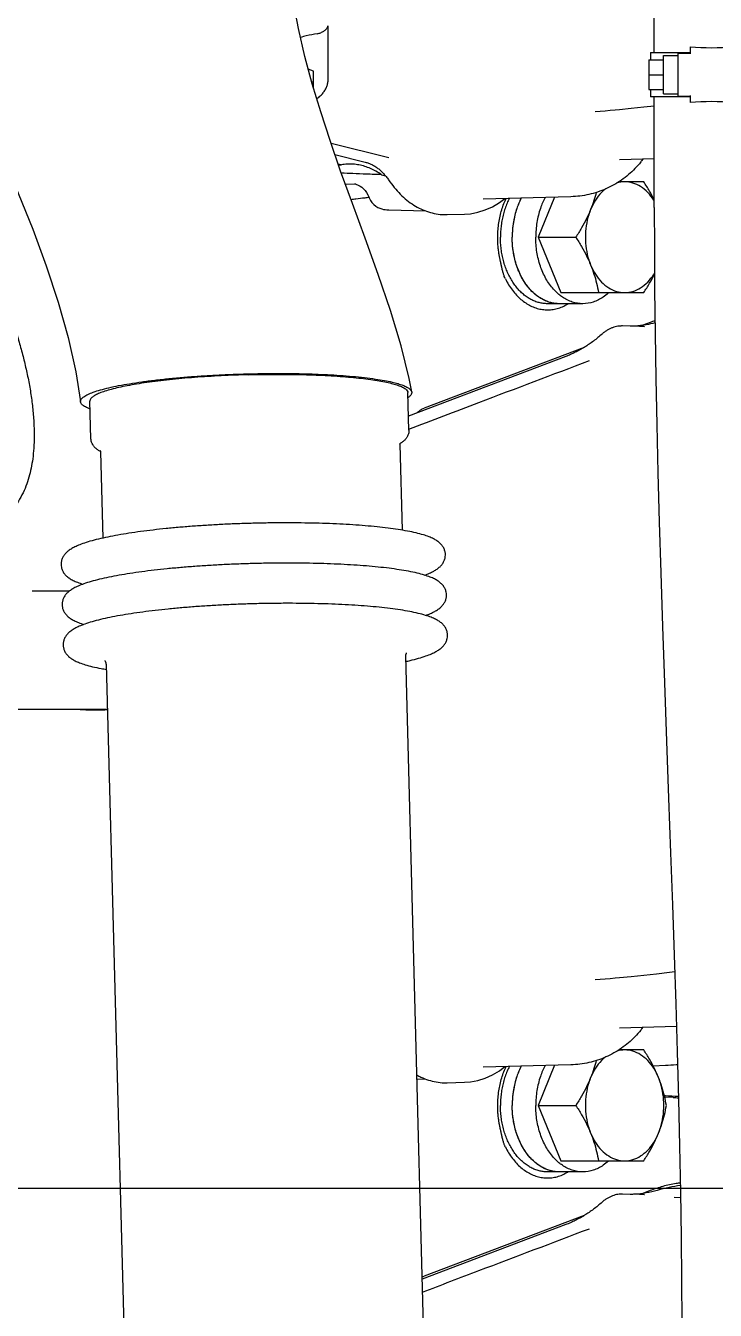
# Model space of a CAD drawing. Header units: millimetres. Extents: x 156850 to 204135, y 56350 to 74150.
# Drawn here: x 158953.5 to 159140, y 61649 to 61996.8 of the extents above; entities that cross this region are included whole.
import ezdxf

# ---------------------------------------------------------------- set-up
doc = ezdxf.new("R2010")
doc.units = ezdxf.units.MM
doc.header["$LTSCALE"] = 150
doc.layers.add('-----33 Equipment', color=5, linetype='Continuous')

# ---------------------------------------------------------------- blocks, each defined once
blk = doc.blocks.new('X-2F-PLAN$0$AUDIT_I_260115101451-0')
at = {"color": 0}
for p, q in [((-678.5, -827.0999999999995), (-680.5, -827.0999999999995)), ((-680.5, -837.7999999999993), (-680.5, -827.1003785875992)), ((-678.5, -826.5999999999995), (-678.5, -830.5999999999995)), ((-670.5, -826.5999999999995), (-678.5, -826.5999999999995)), ((-674.5, -826.5999999999995), (-674.5, -830.5999999999995)), ((-670.5, -826.5999999999995), (-670.5, -830.5999999999995)), ((-668.5, -827.0999999999995), (-670.5, -827.0999999999995)), ((-668.5, -827.1003785875992), (-668.5, -837.7999999999993)), ((-710.5, -828.0999999999995), (-680.5, -828.0999999999995)), ((-679.7000000000007, -830.5999999999995), (-679.7000000000007, -834.5999999999995)), ((-679.7000000000007, -830.5999999999995), (-669.3000000000011, -830.5999999999995)), ((-669.3000000000011, -830.5999999999995), (-669.3000000000011, -834.5999999999995)), ((-668.5, -828.0999999999995), (-653.5, -828.0999999999995)), ((-680.1498792131006, -837.7999999999993), (-682.0613035226006, -837.7999999999993)), ((-680.3000000000011, -834.5999999999995), (-680.3000000000011, -837.7999999999993)), ((-680.3000000000011, -834.5999999999995), (-668.7000000000007, -834.5999999999995)), ((-666.9386964773003, -837.7999999999993), (-668.8501207868012, -837.7999999999993)), ((-668.7000000000007, -834.5999999999995), (-668.7000000000007, -837.7999999999993))]:
    blk.add_line(p, q, dxfattribs=at)
blk.add_lwpolyline([(-710.5, -828.0999999999995), (-721.3229763084, -828.124300756599), (-732.7216196960999, -828.2000360334996), (-744.5351122601005, -828.3306665203991), (-756.7391425308006, -828.5181603362989), (-769.3183286678004, -828.762898571199), (-782.2705730775006, -829.0649295919993), (-795.5944315339002, -829.422143078199), (-809.3804922319005, -829.8336943609993), (-823.8352517438007, -830.3057501179992), (-839.126434305701, -830.8394039770992), (-854.8799974247013, -831.4104311783994), (-870.3667671147005, -831.982381209199), (-885.1253961571001, -832.5239349709991), (-899.2363133324006, -833.0300779173995), (-912.8349450106007, -833.498208986799), (-926.0518328535009, -833.9245003778988), (-939.0141153768, -834.3102456391989), (-951.8375613959006, -834.6531619099997), (-964.5205543397005, -834.9466572561987), (-976.9819509856006, -835.1884118975995), (-989.1354151849009, -835.3756888756989), (-1000.875716097801, -835.5053327557989), (-1012.085574091101, -835.5781205807989)], dxfattribs=at)
for centre, start_param, end_param in [((-685.3967760982014, -843.5999999999995), 1.1872693347, 1.9543233189), ((-663.6032239017004, -843.5999999999995), -1.9543233189, -1.1872693347)]:
    blk.add_ellipse(centre, major_axis=(-2.847209772637027e-15, -15.5), ratio=0.2320500709, start_param=start_param, end_param=end_param, dxfattribs=at)
blk = doc.blocks.new('X-2F-PLAN$0$A$C73FA2420')
at = {"color": 0, "linetype": 'Continuous'}
for p, q in [((2057.383702969295, 462.6858461265219), (2057.383702969295, 511.7866195837851)), ((2089.383702969295, 473.0165797829977), (2089.383702969295, 483.056861900026)), ((2140.68253017799, 469.9869517827756), (2140.808228275739, 469.9937558093225)), ((2130.702652843436, 467.1255124974996), (2140.890901074279, 467.3949230515864)), ((2069.682117677759, 463.0110563731869), (1665.249725932488, 452.3165432160022)), ((2127.097983937012, 464.5293193751131), (2103.788152705412, 463.9129313164158)), ((2225.798834225629, 406.9845315486309), (2230.182842372218, 406.9845315486309)), ((2230.182842372218, 406.9845315486309), (2230.737071670126, 408.3421105287271)), ((2205.066044325707, 400.2686317845946), (2204.849909955519, 399.4018893376924)), ((2207.595024096547, 401.1437779667904), (2205.549420917407, 392.9580581607879)), ((2206.699464481557, 386.6024332860252), (2210.600533477496, 402.183825851127)), ((2227.953492552973, 402.9845315486309), (2242.440971059608, 402.9845315486309)), ((2199.688286605291, 398.3602641762118), (2199.617243799032, 395.48240804323)), ((2192.617828555522, 386.6076469330001), (2192.370481345919, 376.5891082740854)), ((2202.15534506808, 388.5961402877001), (2201.877200604766, 387.4807248513098)), ((2129.239139984711, 383.5576240069931), (2105.929403151036, 382.9412384444731)), ((2071.823273725458, 382.0393610051251), (1667.390976378229, 371.3448503441759)), ((2132.975979017559, 381.1555643290048), (2143.164227248402, 381.4249748830916)), ((2152.954073030967, 338.7078935498139), (2136.83303124283, 381.2575573854265)), ((2143.349521488417, 380.3801913699135), (2143.157762464834, 380.3681717285071)), ((1917.954073030967, 338.7078935498139), (1903.225953340065, 377.5810972806066)), ((1920.412234215182, 333.7307798775146), (1903.995281726704, 377.0544343090151)), ((1957.430360212689, 379.0144388088956), (1957.370481345919, 376.5891082740854)), ((2155.412234215182, 333.7307798775146), (2138.995281726704, 377.0544343090151)), ((1956.348208151758, 370.7592761681881), (1956.471703959629, 366.1193014610908)), ((2191.348208151758, 370.7592761681881), (2191.471703959629, 366.1193014610908)), ((1961.193670920446, 337.3306206034031), (1960.563078283216, 361.0270756126847)), ((2196.193670920446, 337.3306206034031), (2195.563078283216, 361.0270756126847)), ((1950.233949000714, 346.2165026534931), (1935.233949000714, 340.0927782966173)), ((1961.07498322695, 341.7906689638039), (1950.233949000714, 346.2165026534931)), ((1950.233949000714, 346.2165026534931), (1950.233949000714, 335.991558965703)), ((2185.233949000714, 346.2165026534931), (2170.233949000714, 340.0927782966173)), ((2196.07498322695, 341.7906689638039), (2185.233949000714, 346.2165026534931)), ((2185.233949000714, 346.2165026534931), (2185.233949000714, 335.991558965703)), ((1932.233949000714, 334.1104752958054), (1932.233949000714, 343.656416841899)), ((2167.233949000714, 334.1104752958054), (2167.233949000714, 343.656416841899)), ((1935.233949000714, 340.0927782966173), (1935.233949000714, 317.6203858947847)), ((2170.233949000714, 340.0927782966173), (2170.233949000714, 317.6203858947847)), ((1965.233949000714, 317.6203858947847), (1965.233949000714, 324.3903061830788)), ((1971.265677078394, 324.21850770741), (1971.676665068255, 308.7743933630409)), ((1971.266109523713, 324.2022608857951), (1971.26621531893, 324.1982820319827)), ((2200.233949000714, 317.6203858947847), (2200.233949000714, 324.3903061830788)), ((2206.265677078394, 324.21850770741), (2206.516911650309, 314.7776102818898)), ((2206.266109523713, 324.2022608857951), (2206.26621531893, 324.1982820319827)), ((1926.081080590258, 318.7408156123129), (1926.204541150248, 323.3800228583277)), ((2161.081080590258, 318.7408156123129), (2161.204541150248, 323.3800228583277)), ((1926.064359840937, 318.3883451328147), (1926.081055784016, 318.7402116379817)), ((1926.205753202899, 318.4419243641314), (1926.081829422619, 318.7689540627762)), ((1927.158178573474, 315.928513445775), (1926.408597163972, 317.9066275921068)), ((2161.064359840937, 318.3883451328147), (2161.081055784016, 318.7402116379817)), ((2161.205753202899, 318.4419243641314), (2161.081829422619, 318.7689540627762)), ((2162.158178573474, 315.928513445775), (2161.408597163972, 317.9066275921068)), ((1961.019298436819, 311.7066415615263), (1960.873416785034, 315.0892466671066)), ((2195.88685673126, 314.7776102818898), (2195.873416785034, 315.0892466671066)), ((1952.361460026004, 309.6861088604201), (1952.459197914111, 311.9523889243137)), ((1925.345240728115, 309.4205808417173), (1925.298570390092, 307.6668020099751)), ((1925.345486765145, 309.4298606812954), (1925.345356214792, 309.4249206749955))]:
    blk.add_line(p, q, dxfattribs=at)
for points in [[(2250.87395593524, 506.1549755309825), (2243.098386797821, 504.2944113719859), (2234.374833748559, 501.6383935833001), (2225.380028618849, 498.4066079034237), (2216.16702307004, 494.7465263791964), (2206.761797133484, 490.8292302364134), (2197.154497122625, 486.8183674592874), (2187.371898786165, 482.8865037109936), (2177.505510767456, 479.2158435725141), (2167.67422727542, 475.970458224474), (2158.043779470725, 473.2899628432933), (2148.818322558072, 471.267255043902), (2140.806199504063, 470.0066502299742)], [(2143.3495008311, 380.380896582501), (2146.982446865528, 381.083585137676), (2155.871042666957, 383.2694115685299), (2165.37783776538, 386.1499607060105), (2175.166867271764, 389.4825966361095), (2184.933408127632, 392.9996151613886), (2194.351584556745, 396.4405398052768), (2203.155455600121, 399.6074780467316), (2211.373389527318, 402.4512704662047), (2219.174743587966, 404.9949149697786), (2226.73218195315, 407.2648725364124), (2234.196511369664, 409.2726329999859), (2241.689314016257, 411.0072883347748), (2249.317627348588, 412.4357305073063), (2256.894094388816, 413.4693365292042)], [(2199.618304425501, 395.4855169096845), (2199.546117177233, 395.2739244863042), (2199.434478773037, 395.0007871175767), (2199.270872026216, 394.6673755917), (2199.043118373957, 394.2824930936913), (2198.741444146726, 393.8621130086249), (2198.358883991023, 393.4259014371783), (2197.890656539937, 392.9943710170919), (2197.33567898639, 392.5893575036316), (2196.694895616616, 392.2319525431958), (2196.121905582026, 391.9941533746314)], [(2199.679625187651, 395.7121945241815), (2199.681592914509, 395.7240066166851), (2199.679389863391, 395.713690121891), (2199.660370385507, 395.6334002164076), (2199.618304425501, 395.4855169096845)], [(2196.121904452448, 391.99415478023), (2195.868339644861, 391.8965445031063), (2195.210231743869, 391.5646374304779), (2194.607995578554, 391.141638508183), (2194.082060572226, 390.6462867049268), (2193.645744488342, 390.1035713895108), (2193.304236631026, 389.5429694544873), (2193.054417325766, 388.9970317111001), (2192.882698615082, 388.4902071644901), (2192.768525613588, 388.025149113324), (2192.693136808928, 387.5834984169924), (2192.64525197458, 387.1422215399216), (2192.619614336174, 386.6734371444909), (2192.618057066458, 386.6167384178261)], [(1956.471481178422, 366.1284536506282), (1956.600231332704, 364.4561393110198), (1956.981715124915, 362.4527685857029), (1957.609468508745, 360.4782169971149), (1958.482686559786, 358.546212280402), (1959.599248805549, 356.6730712156859), (1960.718425777624, 355.1893914461834)], [(2191.471481178422, 366.1284536506282), (2191.600231332704, 364.4561393110198), (2191.981715124915, 362.4527685857029), (2192.609468508745, 360.4782169971149), (2193.482686559786, 358.546212280402), (2194.599248805549, 356.6730712156859), (2195.718425777624, 355.1893914461834)], [(1984.298340543173, 330.731338587997), (1984.387963356334, 329.3670043306774), (1984.486697797314, 328.0205734398915), (1984.595813059597, 326.6742846664274), (1984.713101548026, 325.3464117731783), (1984.826653242111, 324.1520213637268)], [(2219.298340543173, 330.731338587997), (2219.387963356334, 329.3670043306774), (2219.486697797314, 328.0205734398915), (2219.595813059597, 326.6742846664274), (2219.713101548026, 325.3464117731783), (2219.826653242111, 324.1520213637268)], [(1984.826653964585, 324.1520126821124), (1985.146166360588, 320.9835362305748), (1985.500606091227, 317.6122039144975), (1985.874583976227, 314.1693286370137), (1986.266989757423, 310.6538384443847), (1986.429209565395, 309.2352346118423)], [(2219.826653964585, 324.1520126821124), (2220.146166360588, 320.9835362305748), (2220.500606091227, 317.6122039144975), (2220.808510167408, 314.7776102818898)], [(1926.017294864519, 317.3962822859758), (1926.021156106377, 317.5277422000072), (1926.06435937807, 318.3882983761723)], [(1970.954027738422, 318.1479590904783), (1971.403686939855, 317.7779604021925), (1971.437930624117, 317.745560753101)], [(2161.017294864519, 317.3962822859758), (2161.021156106377, 317.5277422000072), (2161.06435937807, 318.3882983761723)], [(2205.954027738422, 318.1479590904783), (2206.403686939855, 317.7779604021925), (2206.437930624117, 317.745560753101)]]:
    blk.add_lwpolyline(points, dxfattribs=at)
for points, start_tangent, end_tangent in [([(2158.800308345002, 487.1333301420091), (2154.927925181924, 486.0295816352009), (2151.027851786464, 485.026400372386), (2147.095141719328, 484.1565552206011), (2143.131877862732, 483.4454173704144), (2139.153225342161, 482.9164136847248), (2135.205239046598, 482.5940904216841), (2131.454390442697, 482.499165629386), (2128.130591912079, 482.6152724149288), (2125.271085824003, 482.8947270695935), (2122.717538093682, 483.3145320258918), (2120.271348795737, 483.9024055860937), (2117.836940968642, 484.7153761102236), (2115.465122657712, 485.7925257355091), (2113.258609734126, 487.1333301420091)], (-0.9591513440555396, -0.2828934414165425), (-0.8199751471833967, 0.5723991247384126)), ([(2086.015777532826, 422.7469490090734), (2085.887089500669, 426.8107343727024), (2085.712593543227, 430.8482912564068), (2085.493343608803, 434.8337920185877), (2085.23062584945, 438.7417846198077), (2084.925925511634, 442.5475266170106), (2084.580871539307, 446.2273307170835), (2084.197181546013, 449.7586560422787), (2083.776594777126, 453.1201699313242), (2083.320579504129, 456.2931231193943), (2082.830099822371, 459.2611293874215), (2082.305071368348, 462.0108933816082), (2081.743306003977, 464.533258789219), (2081.135385232628, 466.8348436931265), (2080.508711379603, 468.793401018891), (2079.913400178077, 470.304733316123), (2079.337149017374, 471.4780628072913), (2078.751024544123, 472.4161034434801), (2078.119980115793, 473.1848806724884), (2077.414819938014, 473.8078241805197), (2076.647359661874, 474.2647333526984), (2075.816149103222, 474.5514950607903), (2074.962259035325, 474.6522344793775), (2074.097976588528, 474.5644949650159), (2073.246348163113, 474.2805832054), (2072.45893228671, 473.8124152856763), (2071.743944038055, 473.165917984792), (2071.122725703055, 472.3720081003266), (2070.56581544457, 471.412332383974), (2070.038271918776, 470.2222516494221), (2069.513352297829, 468.6973871755763), (2068.982419289416, 466.7256583074923), (2068.489897367079, 464.4118246745202), (2068.232844175887, 462.9748337605852)], (-0.02592236807300752, 0.9996639589549547), (-0.1658965130379184, -0.9861431675784378)), ([(2096.904993547476, 423.0348954405054), (2096.776305515319, 427.0986808040761), (2096.601809557877, 431.1362376877223), (2096.382559623453, 435.1217384500196), (2096.119841864216, 439.0297310511814), (2095.8151415264, 442.8354730483843), (2095.470087553957, 446.5152771485155), (2095.086397560663, 450.0466024737107), (2094.665810791776, 453.4081163626979), (2094.209795518778, 456.5810695508262), (2093.719315837021, 459.5490758187952), (2093.194287383114, 462.2988398129819), (2092.632522018626, 464.8212052205927), (2092.024601247394, 467.1227901245002), (2091.397927394137, 469.0813474503229), (2090.802616192726, 470.5926797473803), (2090.226365032024, 471.7660092387232), (2089.640240558772, 472.704049874912), (2089.009196130326, 473.4728271039203), (2088.30403595278, 474.0957706118934), (2087.536575676524, 474.5526797840139), (2086.705365117989, 474.8394414922222), (2085.851475050091, 474.9401809108094), (2084.987192603294, 474.8524413963896), (2084.135564177763, 474.5685296367737), (2083.34814830136, 474.1003617171082), (2082.633160052821, 473.453864416224), (2082.011941717821, 472.6599545315839), (2081.45503145922, 471.7002788154059), (2080.927487933426, 470.5101980806794), (2080.415364019922, 469.0271537096123)], (-0.02592236807270737, 0.9996639589549566), (-0.2933597057927917, -0.9560021354668597)), ([(2107.794209562126, 423.3228418718791), (2107.665521529969, 427.3866272355081), (2107.491025572526, 431.424184119096), (2107.271775638103, 435.4096848813933), (2107.009057878749, 439.3176774826134), (2106.70435754105, 443.1234194798162), (2106.359303568723, 446.8032235798892), (2105.975613575312, 450.3345489050844), (2105.555026806425, 453.6960627941298), (2105.099011533428, 456.8690159821999), (2104.608531851787, 459.8370222502272), (2104.083503397764, 462.5867862444138), (2103.521738033392, 465.1091516520246), (2102.913817261928, 467.4107365558739), (2102.287143408903, 469.3692938815802), (2101.691832207493, 470.8806261788122), (2101.11558104679, 472.0539556700969), (2100.529456573422, 472.9919963062857), (2099.898412145092, 473.7607735351776), (2099.19325196743, 474.3837170433253), (2098.42579169129, 474.8406262153876), (2097.594581132522, 475.127387923596), (2096.740691064741, 475.2281273421831), (2095.876408617827, 475.1403878278215), (2095.024780192412, 474.8564760682057), (2094.23736431601, 474.3883081484819), (2093.522376067354, 473.7418108474812), (2092.901157732471, 472.9479009630159), (2092.344247473869, 471.9882252467796), (2091.816703948192, 470.7981445121113), (2091.304580034455, 469.315100140986)], (-0.02592236807267198, 0.9996639589549547), (-0.2933597057935107, -0.956002135466698)), ([(2057.302753412747, 462.6830732331146), (2057.172515503713, 465.621333976509), (2057.237004279625, 468.4939535452868), (2057.37723607407, 470.6228143749759)], (-0.08262932239036404, 0.9965803505394442), (0.08010616611623166, 0.9967863372609683)), ([(2138.752121338737, 467.3463233481743), (2139.04310020362, 468.0820737379254), (2139.610767234815, 469.1478186497116), (2140.201201741933, 469.7879012834164), (2140.6826369107, 469.9861843538238)], (0.3386094304877639, 0.9409270182035779), (0.9904666970030128, 0.1377523942763987)), ([(2140.808228275739, 469.9937558093225), (2141.428086720873, 469.7609801131184), (2142.053465492674, 469.0939045895939), (2142.677808768116, 468.0030406927108), (2143.294831339968, 466.4997669743025), (2143.899689088343, 464.5930450304877), (2144.488162697526, 462.2971690007253), (2145.051977686584, 459.6452474266989), (2145.583345578634, 456.6763572965865), (2146.079899754375, 453.4040849601733), (2146.539619115531, 449.8419884347823), (2146.956028330722, 446.037460919295), (2147.323300850461, 442.0423176502227), (2147.638750035199, 437.8834690101794), (2147.900197283132, 433.5945982435951), (2148.10488454951, 429.220738205302), (2148.250241740956, 424.8085976699949)], (0.9997724634004413, -0.02133123123494491), (0.02603313786617071, -0.9996610804331899)), ([(2127.258285955875, 464.6138724869816), (2127.325707510463, 464.7373247491778), (2127.7656342095, 465.4295899660792), (2128.25557394349, 466.0088998797), (2128.807227324112, 466.4790661899024), (2129.41007427976, 466.8258491100278), (2130.044568590936, 467.0412285479833), (2130.702652843436, 467.1255124974996)], (0.4718563219857578, 0.881675456959268), (0.9996505600994159, 0.02643402527429269)), ([(2148.012007502606, 424.4099489672808), (2147.892086354201, 428.1563616633066), (2147.72753265081, 431.8742618965916), (2147.519598745392, 435.5353542013909), (2147.269867140683, 439.1117754545994), (2146.980238444987, 442.5763069310924), (2146.652916907333, 445.9025814543129), (2146.290393642499, 449.0652840667171), (2145.895427671378, 452.0403446917189), (2145.471024923376, 454.8051213215222), (2145.020415359875, 457.3385723365936), (2144.547028391622, 459.6214166451246), (2144.054466779111, 461.6362804232049), (2143.546479213866, 463.3678293410921), (2143.026931787957, 464.8028852659045), (2142.499778571073, 465.930526555574), (2141.969031517277, 466.7421711789793), (2141.438729932299, 467.2316420305287), (2140.912909731269, 467.3952139412868), (2140.890928139444, 467.394841807487)], (-0.0259223680734656, 0.9996639589549334), (-0.9995018817511798, -0.03155928419927966)), ([(2069.682117677759, 463.0110563731869), (2070.195990897017, 463.1077429230791), (2070.49418368726, 463.2582880498958), (2070.604109531618, 463.3483400800033)], (0.9996505600988735, 0.02643402528935503), (0.8208144016552334, 0.571194991249478)), ([(2127.351843720418, 464.5656384513131), (2127.386746928096, 464.6079781429144), (2127.097983937012, 464.5293193751131)], (0.6976388559403643, 0.7164495981429829), (-0.9996505600958892, -0.02643402536822085)), ([(2127.190283382428, 464.4841615954065), (2127.23152779846, 464.5634680170915)], (0.456889255309669, 0.8895235850647125), (0.465944006218609, 0.8848142082235743)), ([(2127.23152779846, 464.5634680170915), (2127.258285955875, 464.6138724869816)], (0.4659440054179931, 0.8848142086379492), (0.4718563213424729, 0.8816754572963841)), ([(2148.012007502606, 424.4099489672808), (2148.086383423652, 420.6635362713132), (2148.114648071816, 416.9456360380864), (2148.0965863358, 413.2845437332871), (2148.032335676486, 409.7081224800786), (2147.922385080252, 406.2435910035856), (2147.767571337405, 402.9173164804233), (2147.569072674029, 399.7546138680191), (2147.328399784747, 396.7795532430173), (2147.047384335659, 394.0147766132141), (2146.728165024077, 391.4813255980262), (2146.373171301559, 389.1984812896117), (2145.985104884719, 387.1836175114731), (2145.566919193487, 385.4520685935859), (2145.121796873165, 384.0170126687735), (2144.653125573648, 382.889371379104), (2144.164472166449, 382.0777267556987), (2143.659555598977, 381.5882559042075), (2143.164200183121, 381.4250561271911)], (0.02592236807237931, -0.9996639589549451), (-0.9995018817294001, -0.03155928417850868)), ([(2148.250241740956, 424.8085976699949), (2148.326203954639, 421.0353622630937), (2148.357266905019, 417.2434980752878), (2148.342248678091, 413.5144806061871), (2148.282726057223, 409.9276956379763), (2148.180318324943, 406.4867094390211), (2148.032272619545, 403.1190686285845), (2147.83179197344, 399.7676745268982), (2147.567745044944, 396.404657036881), (2147.236315617571, 393.1406416153186), (2146.853133709519, 390.1963623733027), (2146.445656327065, 387.7234629050945), (2146.029400273459, 385.7112726079067), (2145.602257694234, 384.0723795905942), (2145.157896874356, 382.7472068284987), (2144.687029078486, 381.7018473080825), (2144.189759518602, 380.9455037614098), (2143.676372851012, 380.499884800287), (2143.349147589877, 380.3822349291295)], (0.02603312730109588, -0.9996610807083035), (-0.9836708717178009, -0.1799767099862479)), ([(2070.374117559521, 381.9989220700227), (2070.651301413891, 380.8051050205249), (2071.259222185123, 378.5035201166174), (2071.88589603838, 376.5449627909111), (2072.481207239791, 375.0336304936791), (2073.057458400493, 373.8603010023944), (2073.643582873745, 372.9222603662056), (2074.274627302191, 372.1534831373137), (2074.979787479737, 371.5305396292242), (2075.747247755993, 371.0736304571037), (2076.578458314529, 370.7868687488954), (2077.432348382426, 370.6861293303082), (2078.296630829223, 370.773868844728), (2079.148259254755, 371.0577806042857), (2079.935675131157, 371.5259485240094), (2080.650663379813, 372.1724458250101), (2081.271881714812, 372.9663557094755), (2081.828791973297, 373.9260314257117), (2082.356335499091, 375.11611216038), (2082.881255119923, 376.6409766341094), (2083.412188128452, 378.6127055023098), (2083.904710050789, 380.9265391352237), (2084.337869149516, 383.4573171479278), (2084.721608858905, 386.2131789143896), (2085.05899215769, 389.1858454119065), (2085.350986751379, 392.3624649107805), (2085.597585269366, 395.7269165104954), (2085.798354949104, 399.2606146709295), (2085.952702356153, 402.9423228551168), (2086.060105647426, 406.7495611091144), (2086.120183745748, 410.658685380884), (2086.132749393582, 414.6449797798996), (2086.097848597099, 418.6830060374923), (2086.015777532826, 422.7469490090734)], (0.2178056119709866, -0.9759921697400916), (-0.02592236807243309, 0.9996639589549681)), ([(2082.860115633579, 376.5970787539845), (2083.370423254441, 375.321576925111), (2083.946674415143, 374.1482474338263), (2084.532798888511, 373.2102067975793), (2085.163843316725, 372.4414295686292), (2085.869003494503, 371.8184860605979), (2086.636463770643, 371.3615768884774), (2087.467674329295, 371.0748151803273), (2088.321564397193, 370.9740757616819), (2089.18584684399, 371.0618152761017), (2090.037475269521, 371.3457270357176), (2090.824891145923, 371.8138949553831), (2091.539879394462, 372.4603922563838), (2092.161097729462, 373.2543021409074), (2092.718007987947, 374.2139778570854), (2093.245551513741, 375.4040585918119), (2093.770471134689, 376.9289230654831), (2094.301404143218, 378.9006519336835), (2094.793926065438, 381.2144855665974), (2095.227085164166, 383.7452635793015), (2095.610824873555, 386.5011253458215), (2095.94820817234, 389.4737918432802), (2096.240202766028, 392.6504113422125), (2096.486801284016, 396.0148629419273), (2096.687570963753, 399.5485611021868), (2096.841918370919, 403.2302692864905), (2096.949321662076, 407.0375075404881), (2097.009399760514, 410.9466318123159), (2097.021965408232, 414.9329262112151), (2096.987064611749, 418.9709524689242), (2096.904993547476, 423.0348954405054)], (0.3434564374716595, -0.939168608695809), (-0.02592236807310439, 0.9996639589549698)), ([(2093.749331648229, 376.8850251854165), (2094.25963926909, 375.6095233564265), (2094.835890429793, 374.4361938652), (2095.422014903044, 373.4981532290112), (2096.053059331491, 372.729376000003), (2096.758219509036, 372.1064324920299), (2097.525679785409, 371.6495233197929), (2098.356890343945, 371.362761611701), (2099.210780411842, 371.2620221931138), (2100.075062858639, 371.3497617074754), (2100.92669128417, 371.6336734670913), (2101.714107160573, 372.1018413868151), (2102.429095409228, 372.7483386876993), (2103.050313744228, 373.5422485722811), (2103.607224002713, 374.5019242885173), (2104.134767528507, 375.6920050231274), (2104.659687149222, 377.216869496915), (2105.190620157868, 379.1885983649991), (2105.683142080205, 381.5024319980294), (2106.116301178816, 384.033210010617), (2106.500040888321, 386.7890717771952), (2106.83742418699, 389.7617382747121), (2107.129418780678, 392.9383577735862), (2107.376017298666, 396.302809373301), (2107.57678697852, 399.8365075336187), (2107.731134385569, 403.5182157179224), (2107.838537676726, 407.3254539719201), (2107.898615775164, 411.2345782436896), (2107.911181422882, 415.2208726425888), (2107.876280626515, 419.2588989002979), (2107.794209562126, 423.3228418718791)], (0.3434564374714497, -0.9391686086957761), (-0.02592236807308939, 0.9996639589549368)), ([(2240.328612170415, 405.9321743292967), (2239.717367734411, 408.8904362444882), (2239.316673834226, 410.4589108520886)], (-0.1731784569697621, 0.9848904619507628), (-0.2634480648663273, 0.9646735806054928)), ([(2227.163889980642, 406.9845315486309), (2227.24123487086, 407.4041272089235)], (0.1700334645560738, 0.985438288748227), (0.1927948893464992, 0.9812390792468665)), ([(2222.7072624797, 406.0545813055942), (2222.749506752472, 405.995401854394), (2223.476624642615, 405.1080581005081), (2224.278652604786, 404.3608753345907), (2225.142170548555, 403.7663559392095), (2226.052729490213, 403.3344478267827), (2226.99509332329, 403.0723779848777), (2227.953492552973, 402.9845315486309)], (0.5779155367003291, -0.8160965827852534), (1.000000000000264, 0)), ([(2240.328612170415, 405.9321743292967), (2240.439745676704, 405.446303182398), (2240.599964988418, 404.9731010549003), (2240.803619779996, 404.5300997623126), (2241.046084305621, 404.1270345185185), (2241.32560533518, 403.7693176536122), (2241.632205794216, 403.4717207794893), (2241.956301276688, 403.2424040660844), (2242.293373115361, 403.0835752901039)], (0.1731784569831102, -0.9848904619485067), (0.9413582300757287, -0.3374087768115477)), ([(2204.858328744303, 400.1966777964844), (2204.849909955519, 399.4018893376924)], (-0.01051943472398845, -0.9999446692158885), (-0.01066359496107228, -0.9999431422549498)), ([(2242.293373115361, 403.0835752901039), (2242.405925009167, 403.0436021130299), (2242.448814481962, 402.9912377528963)], (0.9413582299957312, -0.3374087770206008), (0.09261071274218242, -0.9957023932300736)), ([(2242.448855942348, 402.9904534814996), (2242.440971059608, 402.9845315486309)], (0.01021521979124199, -0.9999478232870262), (-1.000000000014307, 0)), ([(2242.448814481962, 402.9912377528963), (2242.448855942348, 402.9904534814996)], (0.09261074329164107, -0.9957023905007493), (0.01021520897662547, -0.9999478233636604)), ([(2195.849031001329, 393.0579873801908), (2195.545661539421, 395.4725346413907), (2195.393577295355, 396.8163708975771)], (-0.1344183426030675, 0.9909246738132329), (-0.1088928961158643, 0.9940534880857649)), ([(2202.15534506808, 388.5961402877001), (2202.303939316422, 392.62603835552), (2202.443029397517, 396.3424999443232), (2202.55884366692, 399.3929040221265)], (0.03658280443597008, 0.9993306251784786), (0.03820241171864825, 0.9992700214350694)), ([(2202.15534506808, 388.5961402877001), (2203.080787969055, 390.0444887588965), (2203.832660545013, 391.5422380368109), (2204.405766256503, 393.0790436264942), (2204.796130900155, 394.6442929491168), (2205.001029612031, 396.2271766429185), (2205.034277520375, 397.1745795152965)], (0.5796074296155177, 0.8148958384567669), (8.428095913473652e-06, 0.9999999999645586)), ([(2205.034277520375, 397.1745795152965), (2205.019005705137, 397.8167611566023), (2204.849909955519, 399.4018893376924)], (8.428094373929957e-06, 0.999999999964449), (-0.1638781961326733, 0.9864805810721184)), ([(2195.99842908734, 391.9770165018272), (2195.849031001329, 393.0579873801908)], (-0.1395241547361113, 0.9902186678937102), (-0.1344183426046154, 0.9909246738129681)), ([(2205.549420917407, 392.9580581607879), (2205.273442802718, 392.0628525440115), (2204.897793574259, 391.1861364640063), (2204.42492682999, 390.3336926752236), (2203.8579193654, 389.5108738146955), (2203.200431779609, 388.7228196713841), (2202.45644454041, 387.9744398912298), (2201.630442607915, 387.2704021757818), (2200.727763840929, 386.6153045760002)], (-0.2424433995213638, -0.970165551866465), (-0.830769907689816, -0.55661599013795)), ([(2196.002475277986, 391.9483155690832), (2195.99842908734, 391.9770165018272)], (-0.1396704707448951, 0.9901980405926292), (-0.1395241542527242, 0.9902186679663134)), ([(2200.727763840929, 386.6153045760002), (2198.69697308389, 385.1142135860864), (2196.866007476579, 383.4622842217796), (2195.272289710236, 381.6882129106089), (2193.940586011275, 379.8222922172281), (2192.873755870503, 377.8718123002909), (2192.080002935836, 375.848761191126), (2191.569769232185, 373.772331236396), (2191.350869629998, 371.6516800653771), (2191.348259140854, 370.759270440205)], (-0.8307699076871055, -0.5566159901420096), (0.02664063423567047, -0.9996450753179178)), ([(2129.239139984711, 383.5576240069931), (2129.479750871425, 383.5132827836205)], (0.9996505600938054, 0.02643402542700184), (0.3574731577274788, 0.9339234130825173)), ([(2129.431990058976, 383.4352382057114), (2129.374299560208, 383.530585105822)], (-0.5233480604418786, 0.8521190102496705), (-0.5120544286243504, 0.8589530034456162)), ([(2132.975979017559, 381.1555643290048), (2132.315602964722, 381.2047315558884), (2131.670149686863, 381.3861923242803), (2131.049010404386, 381.7009521822911), (2130.47289183503, 382.1416674628272), (2129.952932118089, 382.6945159540046), (2129.477104815654, 383.3626339150942), (2129.431990058976, 383.4352382057114)], (-0.9996505601005341, -0.02643402528221525), (-0.5233480606775088, 0.8521190101055497)), ([(1958.485913916957, 379.0591626532841), (1957.873755870503, 377.8718123001745), (1957.080002935836, 375.848761191126), (1956.569769232185, 373.772331236396), (1956.350869629998, 371.6516800653771), (1956.348259140854, 370.759270440205)], (-0.4910271597731023, -0.8711442638078416), (0.02664063423490606, -0.9996450753179158)), ([(2072.752381196828, 381.7746893868898), (2072.747220679768, 381.7747426084243), (2072.64438774786, 381.837131092092), (2072.339345147484, 381.9706376988906), (2071.823273725458, 382.0393610051251)], (-0.88855311080318, -0.4587737667718913), (-0.999650560098349, -0.02643402532757683)), ([(2133.305868868716, 381.1642661201768), (2140.505661553936, 362.1990245507914), (2151.854634731193, 332.3048530707019)], (0.3549109905451513, -0.9349000956199749), (0.3549151722330188, -0.934898508138084)), ([(2136.98334147362, 381.2617551513831), (2136.989178809221, 381.0464978900854), (2137.023099001613, 380.7156794905895)], (-0.002429378973937121, -0.9999970490542646), (0.1467427435286132, -0.9891746899419892)), ([(2137.643420940614, 379.1101848947001), (2138.05106572737, 378.5678618295933)], (0.5430607629003993, -0.8396934010682063), (0.6535560726564035, -0.7568781010794507)), ([(2143.157762464834, 380.3681717285071), (2142.631326762261, 380.542812284606), (2142.095152330585, 381.026849142625), (2141.830145458225, 381.3782022781088)], (-0.9991305975893892, 0.04168991437578045), (-0.5645845328151823, 0.8253752512078512)), ([(1899.701521027135, 377.4878764823079), (1905.505661553936, 362.1990245507914), (1916.854634731193, 332.3048530707019)], (0.3549130130443196, -0.9348993278272343), (0.3549151722336588, -0.9348985081378334)), ([(1903.739624309819, 377.5966898537008), (1903.781709939591, 377.5197833842249), (1903.995281726704, 377.0544343090151)], (0.4880492047428573, -0.8728161168043529), (0.3543493200529876, -0.9351131265137229)), ([(2138.05106572737, 378.5678618295933), (2138.472647247138, 378.0238881036057), (2138.781709939591, 377.5197833842249), (2138.995281726704, 377.0544343090151)], (0.6535560716758444, -0.7568781019264227), (0.3543493199877089, -0.935113126538369)), ([(1938.995591065846, 355.0584520869888), (1937.371577662998, 354.1652906867093), (1935.888514757622, 353.1569950290141), (1934.562633264577, 352.0446025365964), (1933.40846072766, 350.8403015770018), (1932.438643293804, 349.5572875487851), (1931.663807150559, 348.2096183017129), (1931.092442095978, 346.812060105789), (1930.730808516615, 345.3799258589279), (1930.582868793863, 343.9289073051768), (1930.650243887329, 342.4749031022075), (1930.932195575326, 341.0338446209207), (1931.425634542946, 339.6215213870746), (1932.125154231326, 338.2534080779878), (1932.224892377038, 338.0892194639891)], (-0.8969871765724715, -0.4420565631962207), (0.5258767695316977, -0.8505607698846511)), ([(1932.233965032618, 343.656416841899), (1932.252073802869, 344.2274529059068), (1932.396853288868, 345.3649273872143), (1932.685246581328, 346.488645946316), (1933.114931707387, 347.5895610618754), (1933.682449094718, 348.6588088129065), (1934.383229427272, 349.6877802450908), (1935.211630433681, 350.6681906856247), (1936.160982316243, 351.5921464459971), (1937.223641451797, 352.4522083777119), (1938.391051933751, 353.2414517677971), (1939.653814459336, 353.9535220926045), (1941.001762007363, 354.5826861804817), (1942.424041696591, 355.1238783721928), (1943.909202167182, 355.5727413065033), (1945.445285780472, 355.9256610028096), (1947.019924894325, 356.1797959593823), (1948.620441440376, 356.3331000308972), (1950.233949000714, 356.3843389031827)], (0, 0.9999999999998691), (1.000000000000022, 0)), ([(1938.995591065846, 355.0584520869888), (1939.641963185277, 355.3391543655307), (1940.396473874454, 355.5945464231772), (1941.253790895105, 355.8259709710837), (1942.212287719245, 356.0420147153782)], (0.8969816490554487, 0.4420677790319751), (0.9786342930088091, 0.2056086587349703)), ([(1942.212287719245, 356.0420147153782), (1942.433411778416, 356.0903116574045), (1942.666852675029, 356.1434251824976), (1942.902805862483, 356.1977916429169), (1943.153809956159, 356.255474733829), (1943.439952852321, 356.3203112072079), (1943.753827280714, 356.389667948999), (1944.096234027413, 356.4626811177004), (1944.4699529754, 356.5387489650748), (1944.8770550841, 356.6169063763227), (1945.319701196509, 356.6959843828809), (1945.800200212165, 356.7745958900778), (1946.320473802625, 356.8510155449039), (1946.882330035209, 356.9232372990809), (1947.487493792665, 356.9889705490205), (1948.137522839825, 357.0456218395848)], (0.9786206150528278, 0.2056737508650348), (0.9971205141814693, 0.07583323940035096)), ([(1948.137522839825, 357.0456218395848), (1949.984460079926, 357.1221950878971), (1951.840262979036, 357.0713140001753), (1953.67771239602, 356.8932704508188), (1955.474891939783, 356.5912271327106), (1957.22921571054, 356.1656125704176), (1958.919049864868, 355.6205834086868), (1960.519925195607, 354.9645293881185)], (0.99712159556334, 0.07581901912756037), (0.9095130247510084, -0.4156754236282178)), ([(1960.751671563252, 353.9854419173789), (1959.466135993949, 354.5826861804817), (1958.043856304721, 355.1238783721928), (1956.558695834014, 355.5727413065033), (1955.022612220841, 355.9256610028096), (1953.447973107104, 356.1797959593823), (1951.847456560819, 356.3331000308972), (1950.233949000714, 356.3843389031827)], (-0.8911460435515559, 0.4537165734926873), (-1.000000000000091, 0)), ([(1960.519925195607, 354.9645293881185), (1960.728175824624, 354.8679629429244)], (0.9095071699554336, -0.4156882338949045), (0.9048789941742055, -0.425668892334117)), ([(2173.995591065846, 355.0584520869888), (2172.371577662998, 354.1652906867093), (2170.888514757622, 353.1569950290141), (2169.562633264577, 352.0446025365964), (2168.40846072766, 350.8403015770018), (2167.438643293804, 349.5572875487851), (2166.663807150559, 348.2096183017129), (2166.092442095978, 346.812060105789), (2165.730808516615, 345.3799258589279), (2165.582868793863, 343.9289073051768), (2165.650243887329, 342.4749031022075), (2165.932195575326, 341.0338446209207), (2166.425634542946, 339.6215213870746), (2167.125154231326, 338.2534080779878), (2167.224892377038, 338.0892194639891)], (-0.8969871765724715, -0.4420565631962207), (0.5258767695316977, -0.8505607698846511)), ([(2167.233965032618, 343.656416841899), (2167.252073802869, 344.2274529059068), (2167.396853288868, 345.3649273872143), (2167.685246581328, 346.488645946316), (2168.114931707387, 347.5895610618754), (2168.682449094718, 348.6588088129065), (2169.383229427272, 349.6877802450908), (2170.211630433681, 350.6681906856247), (2171.160982316243, 351.5921464459971), (2172.223641451797, 352.4522083777119), (2173.391051933751, 353.2414517677971), (2174.653814459336, 353.9535220926045), (2176.001762007363, 354.5826861804817), (2177.424041696591, 355.1238783721928), (2178.909202167182, 355.5727413065033), (2180.445285780472, 355.9256610028096), (2182.019924894325, 356.1797959593823), (2183.620441440376, 356.3331000308972), (2185.233949000714, 356.3843389031827)], (0, 0.9999999999998691), (1.000000000000022, 0)), ([(2173.995591065846, 355.0584520869888), (2174.641963185277, 355.3391543655307), (2175.396473874454, 355.5945464231772), (2176.253790895105, 355.8259709710837), (2177.212287719245, 356.0420147153782)], (0.8969816490554487, 0.4420677790319751), (0.9786342930088091, 0.2056086587349703)), ([(2177.212287719245, 356.0420147153782), (2177.433411778416, 356.0903116574045), (2177.666852675029, 356.1434251824976), (2177.902805862483, 356.1977916429169), (2178.153809956159, 356.255474733829), (2178.439952852321, 356.3203112072079), (2178.753827280714, 356.389667948999), (2179.096234027413, 356.4626811177004), (2179.4699529754, 356.5387489650748), (2179.8770550841, 356.6169063763227), (2180.319701196509, 356.6959843828809), (2180.800200212165, 356.7745958900778), (2181.320473802625, 356.8510155449039), (2181.882330035209, 356.9232372990809), (2182.487493792665, 356.9889705490205), (2183.137522839825, 357.0456218395848)], (0.9786206150498141, 0.2056737508650348), (0.9971205141825147, 0.07583323940035096)), ([(2183.137522839825, 357.0456218395848), (2184.984460079926, 357.1221950878971), (2186.840262979036, 357.0713140001753), (2188.67771239602, 356.8932704508188), (2190.474891939783, 356.5912271327106), (2192.22921571054, 356.1656125704176), (2193.919049864868, 355.6205834086868), (2195.519925195607, 354.9645293881185)], (0.99712159556334, 0.07581901912756037), (0.9095130247506141, -0.4156754236282178)), ([(2195.751671563252, 353.9854419173789), (2194.466135993949, 354.5826861804817), (2193.043856304721, 355.1238783721928), (2191.558695834014, 355.5727413065033), (2190.022612220841, 355.9256610028096), (2188.447973107104, 356.1797959593823), (2186.847456560819, 356.3331000308972), (2185.233949000714, 356.3843389031827)], (-0.8911460435515559, 0.4537165734926873), (-0.9999999999996687, 0)), ([(2195.519925195607, 354.9645293881185), (2195.728175824624, 354.8679629429244)], (0.9095071699584052, -0.4156882338949045), (0.9048789941771771, -0.425668892334117)), ([(1932.233965032618, 340.4744363264763), (1932.252073802869, 341.0454723904841), (1932.396853288868, 342.1829468719079), (1932.685246581328, 343.3066654308932), (1933.114931707387, 344.4075805466273), (1933.682449094718, 345.4768282976002), (1934.383229427272, 346.5057997297845), (1935.211630433681, 347.4862101703184), (1936.160982316243, 348.4101659305743), (1937.223641451797, 349.2702278622892), (1938.391051933751, 350.0594712523744), (1939.653814459336, 350.7715415771818), (1941.001762007363, 351.4007056651753), (1942.424041696591, 351.9418978568865), (1943.909202167182, 352.3907607910805), (1945.445285780472, 352.7436804875033), (1947.019924894325, 352.997815444076), (1948.620441440376, 353.1511195155908), (1950.233949000714, 353.2023583878763)], (0, 0.9999999999998691), (1.000000000000022, 0)), ([(1932.685246581328, 343.3066654308932), (1934.016509378329, 345.996874741686), (1936.160982316243, 348.4101659305743), (1939.01113256719, 350.4255265005049), (1942.424041696591, 351.9418978568865), (1946.228572189459, 352.8832428082242), (1950.233949000714, 353.2023583878763)], (0.3067901584352932, 0.951777179116672), (0.9999999999999628, 0)), ([(1954.080367102637, 352.9083647591178), (1953.447973107104, 352.997815444076), (1951.847456560819, 353.1511195155908), (1950.233949000714, 353.2023583878763)], (-0.9882487148323063, 0.1528544328204354), (-1.000000000000091, 0)), ([(1960.861910633626, 350.7469396676752), (1958.043856304721, 351.9418978568865), (1954.239325811854, 352.8832428082242), (1950.233949000714, 353.2023583878763)], (-0.8881478967583235, 0.4595577368335604), (-0.9999999999999845, 0)), ([(1954.394188503735, 352.8577415326145), (1954.080367102637, 352.9083647591178)], (-0.9861831514875974, 0.1656586602727322), (-0.9882487148472939, 0.1528544327154202)), ([(1960.836771059316, 350.7598669120925), (1960.81408354186, 350.7715415771818), (1959.466135993949, 351.4007056651753), (1958.043856304721, 351.9418978568865), (1956.558695834014, 352.3907607910805), (1955.022612220841, 352.7436804875033), (1954.394188503735, 352.8577415326145)], (-0.8888744177582497, 0.458150924293787), (-0.9861831514925625, 0.1656586602409992)), ([(2167.233965032618, 340.4744363264763), (2167.252073802869, 341.0454723904841), (2167.396853288868, 342.1829468719079), (2167.685246581328, 343.3066654308932), (2168.114931707387, 344.4075805466273), (2168.682449094718, 345.4768282976002), (2169.383229427272, 346.5057997297845), (2170.211630433681, 347.4862101703184), (2171.160982316243, 348.4101659305743), (2172.223641451797, 349.2702278622892), (2173.391051933751, 350.0594712523744), (2174.653814459336, 350.7715415771818), (2176.001762007363, 351.4007056651753), (2177.424041696591, 351.9418978568865), (2178.909202167182, 352.3907607910805), (2180.445285780472, 352.7436804875033), (2182.019924894325, 352.997815444076), (2183.620441440376, 353.1511195155908), (2185.233949000714, 353.2023583878763)], (0, 0.9999999999998691), (1.000000000000022, 0)), ([(2167.685246581328, 343.3066654308932), (2169.016509378329, 345.996874741686), (2171.160982316243, 348.4101659305743), (2174.01113256719, 350.4255265005049), (2177.424041696591, 351.9418978568865), (2181.228572189459, 352.8832428082242), (2185.233949000714, 353.2023583878763)], (0.3067901584352932, 0.951777179116672), (0.9999999999999628, 0)), ([(2189.080367102637, 352.9083647591178), (2188.447973107104, 352.997815444076), (2186.847456560819, 353.1511195155908), (2185.233949000714, 353.2023583878763)], (-0.9882487148312382, 0.1528544328204354), (-0.9999999999996683, 0)), ([(2195.861910633626, 350.7469396676752), (2193.043856304721, 351.9418978568865), (2189.239325811854, 352.8832428082242), (2185.233949000714, 353.2023583878763)], (-0.8881478967583235, 0.4595577368335604), (-0.9999999999999845, 0)), ([(2189.394188503735, 352.8577415326145), (2189.080367102637, 352.9083647591178)], (-0.9861831514854515, 0.1656586602727322), (-0.9882487148472939, 0.1528544327154202)), ([(2195.836771059316, 350.7598669120925), (2195.81408354186, 350.7715415771818), (2194.466135993949, 351.4007056651753), (2193.043856304721, 351.9418978568865), (2191.558695834014, 352.3907607910805), (2190.022612220841, 352.7436804875033), (2189.394188503735, 352.8577415326145)], (-0.8888744177315157, 0.458150924373989), (-0.9861831514925625, 0.1656586602409992)), ([(1934.710576161975, 340.5536800699774), (1936.160982316243, 342.0462049000198), (1939.01113256719, 344.0615654697758), (1942.424041696591, 345.5779368262156), (1946.228572189459, 346.5192817774951), (1950.184706573025, 346.8383498283802)], (0.6387623663752229, 0.769404080638287), (0.9999981366694345, 0.001930455302829754)), ([(1950.184706573025, 346.8383498283802), (1950.233949000714, 346.8383973572054)], (0.9999981366775017, 0.001930454671945254), (1.000000000005313, 0)), ([(1950.283191428171, 346.8383498283802), (1950.233949000714, 346.8383973572054)], (-0.9999981366682559, 0.001930454674146774), (-0.9999999999960757, 0)), ([(1961.028102789191, 344.2959449691116), (1958.043856304721, 345.5779368262156), (1954.239325811854, 346.5192817774951), (1950.283191428171, 346.8383498283802)], (-0.8835717870081179, 0.4682957369048626), (-0.9999981366694154, 0.001930455303202972)), ([(2169.710576161975, 340.5536800699774), (2171.160982316243, 342.0462049000198), (2174.01113256719, 344.0615654697758), (2177.424041696591, 345.5779368262156), (2181.228572189459, 346.5192817774951), (2185.184706573025, 346.8383498283802)], (0.6387623663748951, 0.769404080638287), (0.9999981366692626, 0.001930455302829754)), ([(2185.184706573025, 346.8383498283802), (2185.233949000714, 346.8383973572054)], (0.9999981366636493, 0.001930454671945254), (0.9999999999914604, 0)), ([(2185.283191428171, 346.8383498283802), (2185.233949000714, 346.8383973572054)], (-0.9999981366821082, 0.001930454674146774), (-1.000000000009928, 0)), ([(2196.028102789191, 344.2959449691116), (2193.043856304721, 345.5779368262156), (2189.239325811854, 346.5192817774951), (2185.283191428171, 346.8383498283802)], (-0.883571787008328, 0.4682957369048626), (-0.9999981366695873, 0.001930455303202972)), ([(1932.233949000714, 340.4744363264763), (1932.685246581328, 343.3066654308932)], (0, 1.00000000000002), (0.3067901584366542, 0.9517771791161983)), ([(2167.233949000714, 340.4744363264763), (2167.685246581328, 343.3066654308932)], (0, 1.00000000000002), (0.3067901584366542, 0.9517771791161983)), ([(1924.030748269521, 328.889137150778), (1923.045737857232, 330.0392022664892), (1922.122747481917, 331.2148064310895), (1921.263135509216, 332.4141956458916), (1920.468114502379, 333.6356380644138), (1919.738784311689, 334.8773961164989), (1919.07609826792, 336.1378077531117), (1918.480922090705, 337.4152181133977), (1917.954073030967, 338.7078935498139)], (-0.6662389990120273, 0.7457382893449527), (-0.3542990373093202, 0.9351321789788738)), ([(1932.233949000714, 334.1104752958054), (1932.685246581328, 336.9427044002805), (1934.016509378329, 339.6329137110151), (1934.710576161975, 340.5536800699774)], (0, 1.000000000000015), (0.6387623663730921, 0.7694040806397622)), ([(1970.954031924484, 318.147951336985), (1970.605998551589, 318.4207976629841), (1968.811391302384, 319.9993630020763), (1967.167415074771, 321.7511497379164), (1965.690029581659, 323.6649503937806), (1964.415086840512, 325.692633958708), (1963.33444093354, 327.8445326964138), (1962.456155376276, 330.118137216894), (1961.805269711302, 332.4562906874926), (1961.380733376252, 334.8701191312866), (1961.193670920446, 337.3306206034031)], (-0.7924032877371125, 0.6099975652273357), (-0.02660188438065149, 0.9996461072536856)), ([(2159.030748269521, 328.889137150778), (2158.045737857232, 330.0392022664892), (2157.122747481917, 331.2148064310895), (2156.263135509216, 332.4141956458916), (2155.468114502379, 333.6356380644138), (2154.738784311689, 334.8773961164989), (2154.07609826792, 336.1378077531117), (2153.480922090705, 337.4152181133977), (2152.954073030967, 338.7078935498139)], (-0.6662389990120273, 0.7457382893449527), (-0.3542990373093202, 0.9351321789788738)), ([(2167.233949000714, 334.1104752958054), (2167.685246581328, 336.9427044002805), (2169.016509378329, 339.6329137110151), (2169.710576161975, 340.5536800699774)], (0, 1.000000000000015), (0.6387623663730921, 0.7694040806397622)), ([(2205.954031924484, 318.147951336985), (2205.605998551589, 318.4207976629841), (2203.811391302384, 319.9993630020763), (2202.167415074771, 321.7511497379164), (2200.690029581659, 323.6649503937806), (2199.415086840512, 325.692633958708), (2198.33444093354, 327.8445326964138), (2197.456155376276, 330.118137216894), (2196.805269711302, 332.4562906874926), (2196.380733376252, 334.8701191312866), (2196.193670920446, 337.3306206034031)], (-0.792403287738655, 0.6099975652273357), (-0.02660188438065149, 0.9996461072536856)), ([(1935.162269107415, 327.151781063294), (1934.016509378329, 328.588036880712), (1932.685246581328, 331.2782461913885), (1932.233949000714, 334.1104752958054)], (-0.6784970889585017, 0.7346030902975997), (0, 1.00000000000002)), ([(1950.233949000714, 335.991558965703), (1947.711600437993, 334.4486429035314), (1945.20231812133, 333.0996313887299), (1942.733949000714, 331.9823533322779)], (-0.8407600613580174, -0.5414079046573429), (-0.9258200997704998, -0.3779644730143332)), ([(1957.733949000714, 331.9823533322779), (1955.265579879982, 333.0996313887299), (1952.756297563319, 334.4486429035314), (1950.233949000714, 335.991558965703)], (-0.925820099770513, 0.3779644730143291), (-0.8407600613578801, 0.5414079046573018)), ([(2170.162269107415, 327.151781063294), (2169.016509378329, 328.588036880712), (2167.685246581328, 331.2782461913885), (2167.233949000714, 334.1104752958054)], (-0.6784970889585017, 0.7346030902975997), (0, 1.00000000000002)), ([(2185.233949000714, 335.991558965703), (2182.711600437993, 334.4486429035314), (2180.20231812133, 333.0996313887299), (2177.733949000714, 331.9823533322779)], (-0.8407600613580174, -0.5414079046573429), (-0.9258200997704998, -0.3779644730143332)), ([(2192.733949000714, 331.9823533322779), (2190.265579879982, 333.0996313887299), (2187.756297563319, 334.4486429035314), (2185.233949000714, 335.991558965703)], (-0.925820099770513, 0.3779644730143291), (-0.8407600613581108, 0.5414079046573018)), ([(1942.733948997455, 331.9823533309973), (1940.204272123985, 330.6836413916899), (1938.099960559863, 329.0324032728095), (1936.529890986625, 327.10946861509), (1935.559701350983, 324.9952271576039), (1935.233949000714, 322.7967667994089)], (-0.9258200997740798, -0.3779644730054416), (0, -1.000000000000029)), ([(1942.733949000714, 331.9823533322779), (1940.265579879982, 331.084216441086), (1937.756297563319, 330.3844075239031), (1935.233949000714, 329.8678346087108)], (-0.9258200997742092, -0.3779644730052861), (-0.9854382887414409, -0.1700334645951271)), ([(1957.733949000714, 331.9823533322779), (1954.8688774287, 332.8843194848741), (1951.801516778767, 333.3452911311178), (1948.665920337662, 333.3452568809735), (1945.599059199099, 332.8843283586903), (1942.733948997455, 331.9823533309973)], (-0.9258200997723103, 0.3779644730100278), (-0.9258200997722296, -0.3779644730100583)), ([(1963.386641041841, 327.8960674696136), (1962.369416190777, 329.0309642623761), (1960.271163206198, 330.6788455516216), (1957.733949000714, 331.9823533322779)], (-0.6128406793352864, 0.7902064931092538), (-0.925820099772934, 0.3779644730084578)), ([(1962.351436010795, 330.4726518339012), (1960.20231812133, 331.084216441086), (1957.733949000714, 331.9823533322779)], (-0.9700410263731644, 0.2429411598572374), (-0.9258200997732959, 0.3779644730074592)), ([(2177.733948997455, 331.9823533309973), (2175.204272123985, 330.6836413916899), (2173.099960559863, 329.0324032728095), (2171.529890986625, 327.10946861509), (2170.559701350983, 324.9952271576039), (2170.233949000714, 322.7967667994089)], (-0.9258200997743196, -0.3779644730054416), (0, -1.000000000000029)), ([(2177.733949000714, 331.9823533322779), (2175.265579879982, 331.084216441086), (2172.756297563319, 330.3844075239031), (2170.233949000714, 329.8678346087108)], (-0.9258200997742092, -0.3779644730052861), (-0.9854382887414409, -0.1700334645951271)), ([(2192.733949000714, 331.9823533322779), (2189.8688774287, 332.8843194848741), (2186.801516778767, 333.3452911311178), (2183.665920337662, 333.3452568809735), (2180.599059199099, 332.8843283586903), (2177.733948997455, 331.9823533309973)], (-0.9258200997723103, 0.3779644730100278), (-0.9258200997722296, -0.3779644730100583)), ([(2198.386641041841, 327.8960674696136), (2197.369416190777, 329.0309642623761), (2195.271163206198, 330.6788455516216), (2192.733949000714, 331.9823533322779)], (-0.6128406793352864, 0.7902064931092538), (-0.925820099772934, 0.3779644730084578)), ([(2197.351436010795, 330.4726518339012), (2195.20231812133, 331.084216441086), (2192.733949000714, 331.9823533322779)], (-0.9700410263731644, 0.2429411598572374), (-0.9258200997732959, 0.3779644730074592)), ([(1926.20453292341, 323.380022881378), (1926.201444335282, 323.8486496288097), (1926.129973469651, 324.6090905730962), (1925.97667666187, 325.36323665292), (1925.742483531823, 326.1067008571117), (1925.428768415004, 326.8351626091171), (1925.03734084079, 327.5444484733162), (1924.570405759383, 328.2304985017981), (1924.030748269521, 328.889137150778)], (0.02658003408054872, 0.9996466884797762), (-0.6662389990096368, 0.7457382893473338)), ([(2161.20453292341, 323.380022881378), (2161.201444335282, 323.8486496288097), (2161.129973469651, 324.6090905730962), (2160.97667666187, 325.36323665292), (2160.742483531823, 326.1067008571117), (2160.428768415004, 326.8351626091171), (2160.03734084079, 327.5444484733162), (2159.570405759383, 328.2304985017981), (2159.030748269521, 328.889137150778)], (0.02658003408200427, 0.9996466884797762), (-0.6662389990104379, 0.7457382893473338)), ([(1965.233949000714, 322.7967667942867), (1964.939380560885, 324.8881651149131)], (0, 0.9999999999999893), (-0.2728735474540177, 0.9620499088404063)), ([(2200.233949000714, 322.7967667942867), (2199.939380560885, 324.8881651149131)], (0, 0.9999999999999893), (-0.2728735474540177, 0.9620499088404063)), ([(1927.23063424672, 313.9547997388872), (1926.514878983609, 316.9735366156092), (1926.167340589687, 320.0247163971071), (1926.131904791808, 321.3344143074937)], (-0.2872943077049425, 0.9578423569462778), (-0.001149604687899793, 0.999999339204355)), ([(1935.233949000714, 322.7967667994089), (1935.561814812128, 320.5912647729274), (1936.530725537683, 318.4827392863808), (1938.098481810535, 316.5625693313195), (1940.19673479523, 314.914688042074), (1942.733949000714, 313.6111802614178)], (0, -1.000000000000026), (0.9258200997712601, -0.3779644730125828)), ([(1957.733949003741, 313.6111802626983), (1960.263625877327, 314.9098922020057), (1962.367937441333, 316.5611303208862), (1963.938007014804, 318.484064978722), (1964.908196650329, 320.5983064360917), (1965.233949000714, 322.7967667942867)], (0.925820099774184, 0.3779644730054091), (0, 1.000000000000024)), ([(1935.233949000714, 317.6203858947847), (1937.756297563319, 316.0774698327295), (1940.265579879982, 314.7284583178116), (1942.733949000714, 313.6111802614178)], (0.8407600613578513, -0.5414079046573518), (0.9258200997704068, -0.3779644730142788)), ([(1957.733949000714, 313.6111802614178), (1960.20231812133, 314.7284583178116), (1962.711600437993, 316.0774698327295), (1965.233949000714, 317.6203858947847)], (0.9258200997703936, 0.3779644730142829), (0.8407600613579884, 0.5414079046573348)), ([(1942.733949000714, 313.6111802614178), (1945.20231812133, 312.7130433702841), (1947.711600437993, 312.0132344531012), (1950.233949000714, 311.4966615377925)], (0.9258200997740784, -0.3779644730052591), (0.9854382887415725, -0.1700334645951268)), ([(1942.733949000714, 313.6111802614178), (1945.599020572612, 312.7092141088215), (1948.666381222545, 312.2482424625778), (1951.80197766365, 312.2482767127221), (1954.868838802213, 312.7092052350054), (1957.733949003741, 313.6111802626983)], (0.9258200997722454, -0.3779644730100344), (0.9258200997721651, 0.377964473010065)), ([(1950.233949000714, 311.4966615377925), (1952.756297563319, 312.0132344531012), (1955.265579879982, 312.7130433702841), (1957.733949000714, 313.6111802614178)], (0.9854382887415091, 0.1700334645951079), (0.9258200997742128, 0.3779644730052285)), ([(1952.906910215621, 312.0554792153998), (1952.890759742004, 311.7723828618764)], (-0.05716504169496572, -0.998364741969797), (-0.05675003881501724, -0.9983884179488395))]:
    blk.add_spline(points, degree=3, dxfattribs=dict(at, start_tangent=start_tangent, end_tangent=end_tangent))
for points, knots in [([(2162.051782221533, 314.578490880609), (2161.835822698893, 315.3676695507602), (2161.431221098057, 317.1679500152823), (2161.171852897736, 319.4372592670261), (2161.132406853721, 320.8976888605976), (2161.131904791808, 321.3344143074937)], [0.6487226791403685, 0.6487226791403685, 0.6487226791403685, 0.6487226791403685, 3.102430970633951, 6.173339792834248, 7.483516999276012, 7.483516999276012, 7.483516999276012, 7.483516999276012]), ([(2170.233949000714, 322.7967667994089), (2170.233949000714, 322.0535205280175), (2170.465389661375, 320.5281217145384), (2171.472931255004, 318.3822061045212), (2173.079073916771, 316.449751026812), (2174.549477537861, 315.3124797700439), (2175.419236488757, 314.775139080768), (2175.531845382648, 314.7076029799064)], [0, 0, 0, 0, 2.22973881413168, 4.550227495682552, 7.02912087533609, 9.697112316603818, 10.09033545498285, 10.09033545498285, 10.09033545498285, 10.09033545498285]), ([(2195.051591377123, 314.7776102818898), (2195.122639025445, 314.8211022618343), (2195.951237237197, 315.337987098319), (2197.386800163309, 316.4472966440371), (2198.996544989059, 318.3838897790411), (2200.003395298962, 320.5311309571844), (2200.233949000714, 322.0559457377531), (2200.233949000714, 322.7967667942867)], [2.594119910233923, 2.594119910233923, 2.594119910233923, 2.594119910233923, 2.843574825128794, 5.518404629749839, 8.00090259822585, 10.32711945596187, 12.54958262557826, 12.54958262557826, 12.54958262557826, 12.54958262557826]), ([(2170.233949000714, 317.6203858947847), (2171.062609984423, 317.0867691978929), (2172.711631251266, 316.0721972123138), (2174.429438262363, 315.1426755814464), (2175.295618012547, 314.7135655790917), (2175.310644171084, 314.7061332669109)], [0, 0, 0, 0, 2.956828071843424, 5.805745377019942, 5.856023704088464, 5.856023704088464, 5.856023704088464, 5.856023704088464]), ([(2195.301039165235, 314.777610281948), (2196.117872755392, 315.1856908118934), (2197.787582484307, 316.0914644391742), (2199.405288017006, 317.0867691978929), (2200.233949000714, 317.6203858947847)], [2.819710834026519, 2.819710834026519, 2.819710834026519, 2.819710834026519, 5.558374145825453, 8.515202217668877, 8.515202217668877, 8.515202217668877, 8.515202217668877]), ([(1929.246976641938, 307.7376016797498), (1929.1959903182, 308.1159535030019), (1928.957718583057, 309.6932252926053), (1928.350807454204, 312.4544707462774), (1927.593455433031, 314.7798359062872), (1927.158178573474, 315.928513445775)], [14.60117836001505, 14.60117836001505, 14.60117836001505, 14.60117836001505, 15.74600793032633, 19.38408803062311, 23.06923854422393, 23.06923854422393, 23.06923854422393, 23.06923854422393]), ([(1928.525791664375, 307.7236104859039), (1928.406368699973, 308.7402213342721), (1928.067745023523, 310.8390118328971), (1927.546713021467, 312.9009896548232), (1927.23063424672, 313.9547997388872)], [5.08666837463625, 5.08666837463625, 5.08666837463625, 5.08666837463625, 8.156398506386573, 11.45697320884597, 11.45697320884597, 11.45697320884597, 11.45697320884597]), ([(1961.246601021267, 308.4744857106125), (1961.234331518994, 308.6002220545197), (1961.132820275263, 309.675635863503), (1961.060392751126, 310.7537743860157), (1961.019298436702, 311.7066415640875)], [5.368701083787009, 5.368701083787009, 5.368701083787009, 5.368701083787009, 5.74766354408356, 8.608922255888992, 8.608922255888992, 8.608922255888992, 8.608922255888992])]:
    blk.add_open_spline(points, degree=3, knots=knots, dxfattribs=at)
for points in [[(2162.639123443747, 314.5849855450797), (2162.487110146205, 315.0358298409847), (2162.326704157982, 315.4837814332568), (2162.158178573474, 315.928513445775)], [(1952.361460026121, 309.6861088623991), (1952.340584694175, 309.202065781923), (1952.313646706869, 308.7182124611572), (1952.280678131385, 308.2347248197766)], [(1952.890759742004, 311.7723828618764), (1952.823937588488, 310.596798398532), (1952.756936326739, 309.4212240941706), (1952.689707334968, 308.2456628132495)]]:
    blk.add_open_spline(points, degree=3, dxfattribs=at)
at = {"color": 0}
blk.add_blockref('X-2F-PLAN$0$AUDIT_I_260115101451-0', (2903.733949000714, 1142.877610281867), dxfattribs=at)
blk = doc.blocks.new('X-2F-PLAN$0$zw$C47F')
at = {"layer": '-----33 Equipment'}
blk.add_line((4825.855062095216, 2236.297062433208), (4825.855062095216, 1136.297062433208), dxfattribs=at)
blk.add_blockref('X-2F-PLAN$0$A$C73FA2420', (2898.048655769322, 848.0194521513768), dxfattribs=at)

msp = doc.modelspace()

# ---------------------------------------------------------------- block references
at = {"layer": '-----33 Equipment', "rotation": 90.00000000000001}
msp.add_blockref('X-2F-PLAN$0$zw$C47F', (160286.2969182887, 56856.21575695537), dxfattribs=at)

doc.saveas('drawing.dxf')
